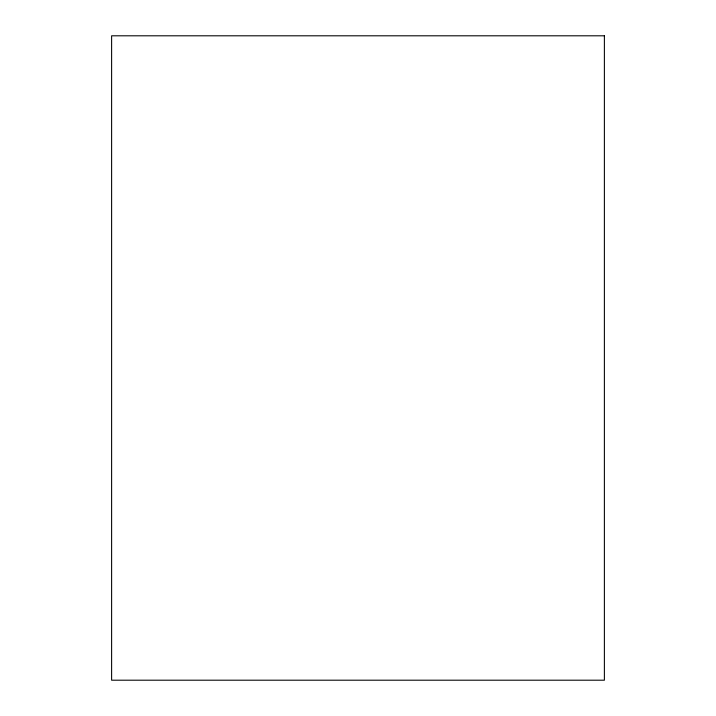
<?xml version="1.0" encoding="UTF-8"?>
<svg xmlns="http://www.w3.org/2000/svg" width="716" height="716" viewBox="0 0 716 716"><rect width="100%" height="100%" fill="white"/><g stroke="black" fill="none" stroke-linecap="round" stroke-linejoin="round"><path stroke-width="1.07" d="M604.385 35.8L111.615 35.8L111.615 680.2L604.385 680.2L604.385 35.8"/></g></svg>
